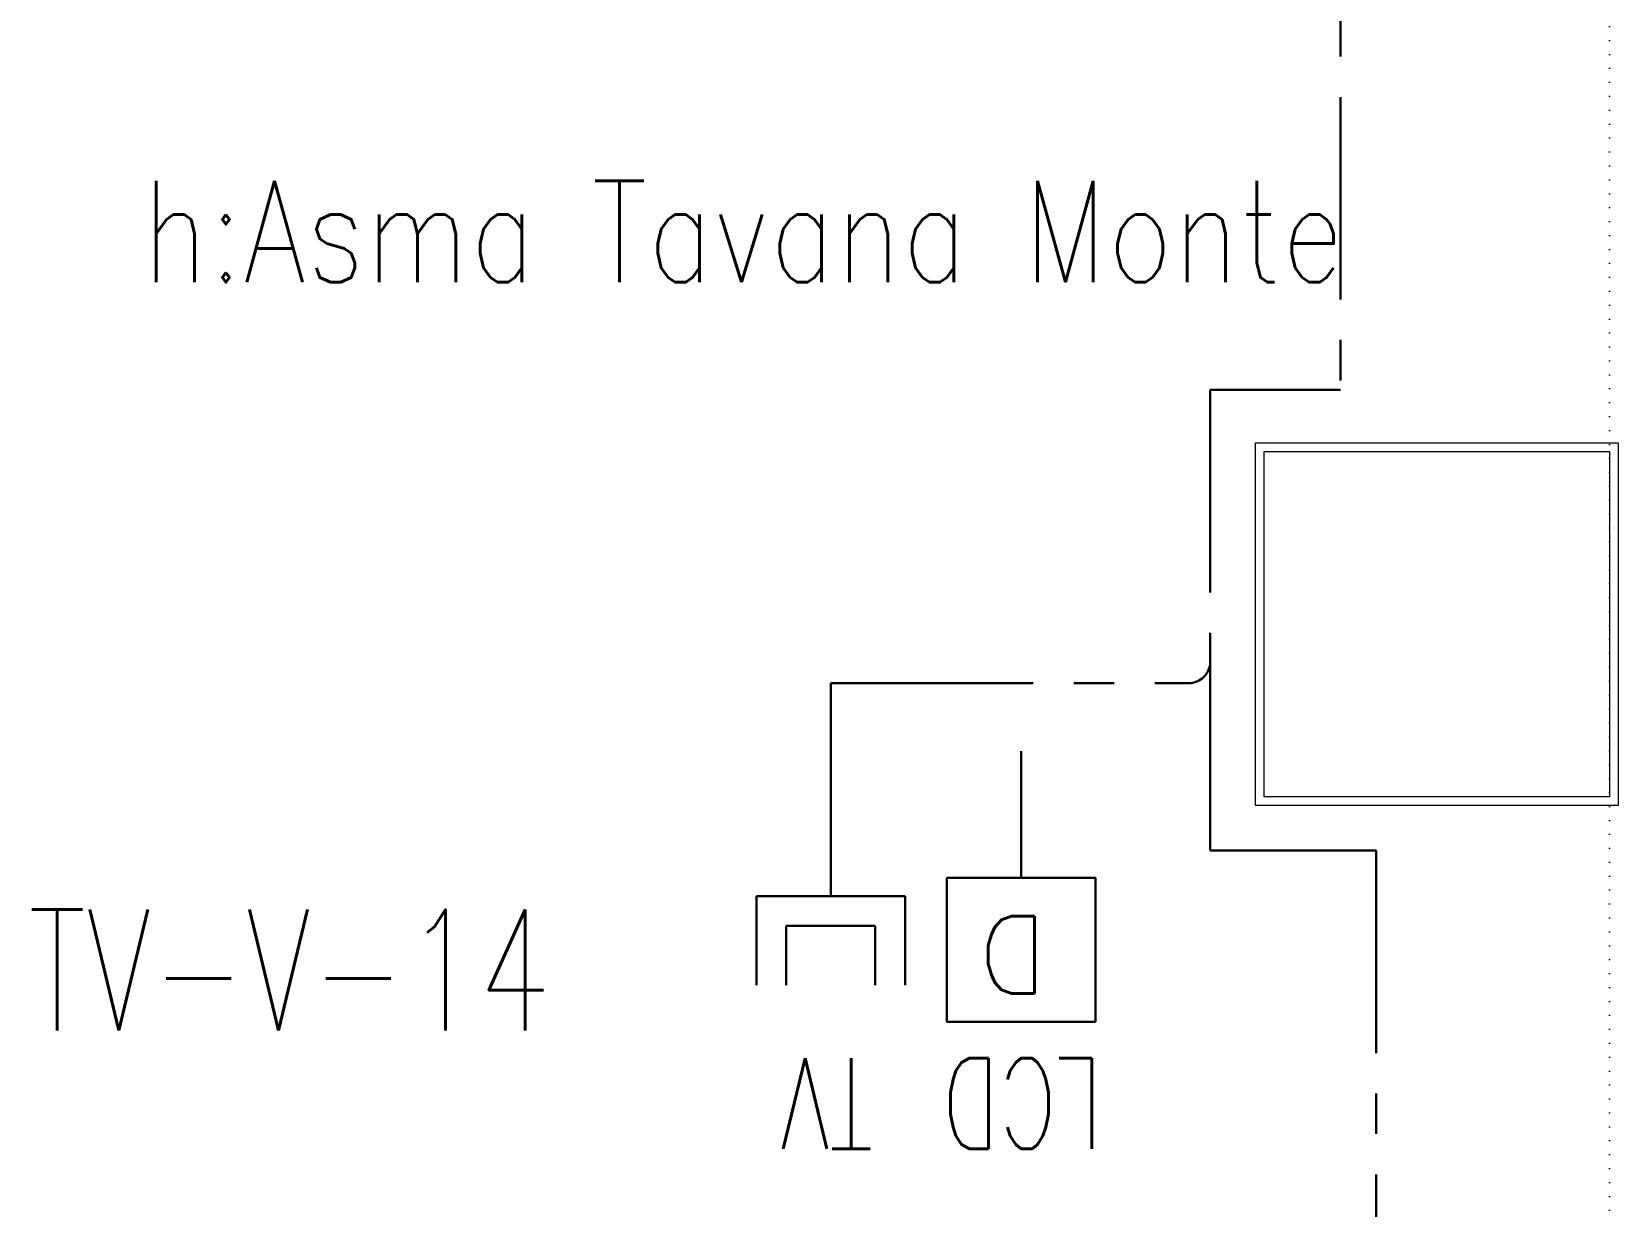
# Model space of a CAD drawing. Extents: x -2365 to 41970, y -230 to 8114.
# Drawn here: x 18115.6 to 18482.8, y 1617.7 to 1889.7 of the extents above; entities that cross this region are included whole.
import ezdxf

# ---------------------------------------------------------------- set-up
doc = ezdxf.new("R2010")
doc.units = 0
doc.header["$LTSCALE"] = 25
doc.linetypes.add('CENTER', pattern=[2, 1.25, -0.25, 0.25, -0.25])
doc.linetypes.add('DOT2', pattern=[0.125, 0, -0.125])
doc.layers.get('0').update_dxf_attribs({"color": 9, "lineweight": 9})
for name, color, linetype, lineweight in [('01', 9, 'Continuous', 9), ('14', 9, 'Continuous', 9), ('20', 9, 'DOT2', 9), ('E-DATA LCD EKRAN', 7, 'Continuous', 30), ('E-DATA PRİZİ (RJ45)', 7, 'Continuous', 30), ('E-KABLO', 7, 'Continuous', 30), ('E-YAZI', 7, 'Continuous', 30)]:
    doc.layers.add(name, color=color, linetype=linetype, lineweight=lineweight)
doc.styles.add('E-YAZI', font='txttw.shx')

# ---------------------------------------------------------------- blocks, each defined once
blk = doc.blocks.new('p-kolon-80x80-vw')
at = {"layer": '01'}
blk.add_lwpolyline([(-40, -40), (-40, 40), (40, 40), (40, -40)], close=True, dxfattribs=at)
blk = doc.blocks.new('E-LCD+TV')
at = {"layer": 'E-DATA PRİZİ (RJ45)', "color": 1}
for p, q in [((38.46, 77.49), (38.46, 48)), ((48.29, 77.49), (48.29, 57.83)), ((77.78, 77.49), (77.78, 57.83)), ((87.61, 77.49), (87.61, 48)), ((48.29, 57.83), (77.78, 57.83)), ((38.46, 48), (87.61, 48)), ((63.03, 48), (63.03, 0)), ((0, 0), (0, 41.99))]:
    blk.add_line(p, q, dxfattribs=at)
blk.add_lwpolyline([(-24.58, 89.56), (24.58, 89.56), (24.58, 41.99), (-24.58, 41.99)], close=True, dxfattribs=at)
at = {"layer": 'E-DATA PRİZİ (RJ45)', "color": 1, "style": 'E-YAZI'}
blk.add_text('D', height=25.6, dxfattribs=at).set_placement((-8.79, 54.59))
at = {"layer": 'E-YAZI', "color": 1, "style": 'E-YAZI', "width": 0.7}
for s, p in [('LCD', (-26.97, 101.57)), ('TV', (49.03, 101.57))]:
    blk.add_text(s, height=30, dxfattribs=at).set_placement(p)

msp = doc.modelspace()

# ---------------------------------------------------------------- linework, layer by layer
at = {"layer": '14'}
msp.add_lwpolyline([(18398.84, 1794.5), (18482.84, 1794.5), (18482.84, 1710.5), (18398.84, 1710.5)], close=True, dxfattribs=at)
at = {"layer": '20'}
msp.add_lwpolyline([(18480.84, 394.5), (18480.84, 3110.5)], dxfattribs=at)
at = {"layer": 'E-KABLO', "color": 6, "linetype": 'CENTER', "ltscale": 1.5}
for p, q in [((18418.55, 2399.57), (18418.55, 1806.75)), ((18418.55, 1806.75), (18388.36, 1806.75)), ((18388.36, 1806.75), (18388.36, 1743.82)), ((18388.36, 1743.82), (18388.36, 1700.07)), ((18300.53, 1723.13), (18300.53, 1738.82)), ((18300.53, 1738.82), (18383.36, 1738.82)), ((18388.36, 1700.07), (18426.76, 1700.07)), ((18426.76, 1700.07), (18426.76, 1105.81))]:
    msp.add_line(p, q, dxfattribs=at)
msp.add_arc((18383.36, 1743.82), 5, 270, 0, dxfattribs=at)

# ---------------------------------------------------------------- block references
msp.add_blockref('p-kolon-80x80-vw', (18440.84, 1752.5))
at = {"layer": 'E-DATA LCD EKRAN', "color": 1, "xscale": 0.7, "yscale": 0.7, "zscale": 0.7, "rotation": 180}
msp.add_blockref('E-LCD+TV', (18344.65, 1723.13), dxfattribs=at)

# ---------------------------------------------------------------- texts
at = {"layer": 'E-KABLO', "color": 30, "linetype": 'Continuous', "style": 'E-YAZI', "width": 0.7}
msp.add_text('TV-V-14', height=28, dxfattribs=at).set_placement((18114.74, 1658.42))
at = {"layer": 'E-YAZI', "color": 3, "style": 'E-YAZI', "width": 0.8}
msp.add_text('h:Asma Tavana Monte', height=23.52, dxfattribs=at).set_placement((18141.16, 1831.69))

doc.saveas('drawing.dxf')
